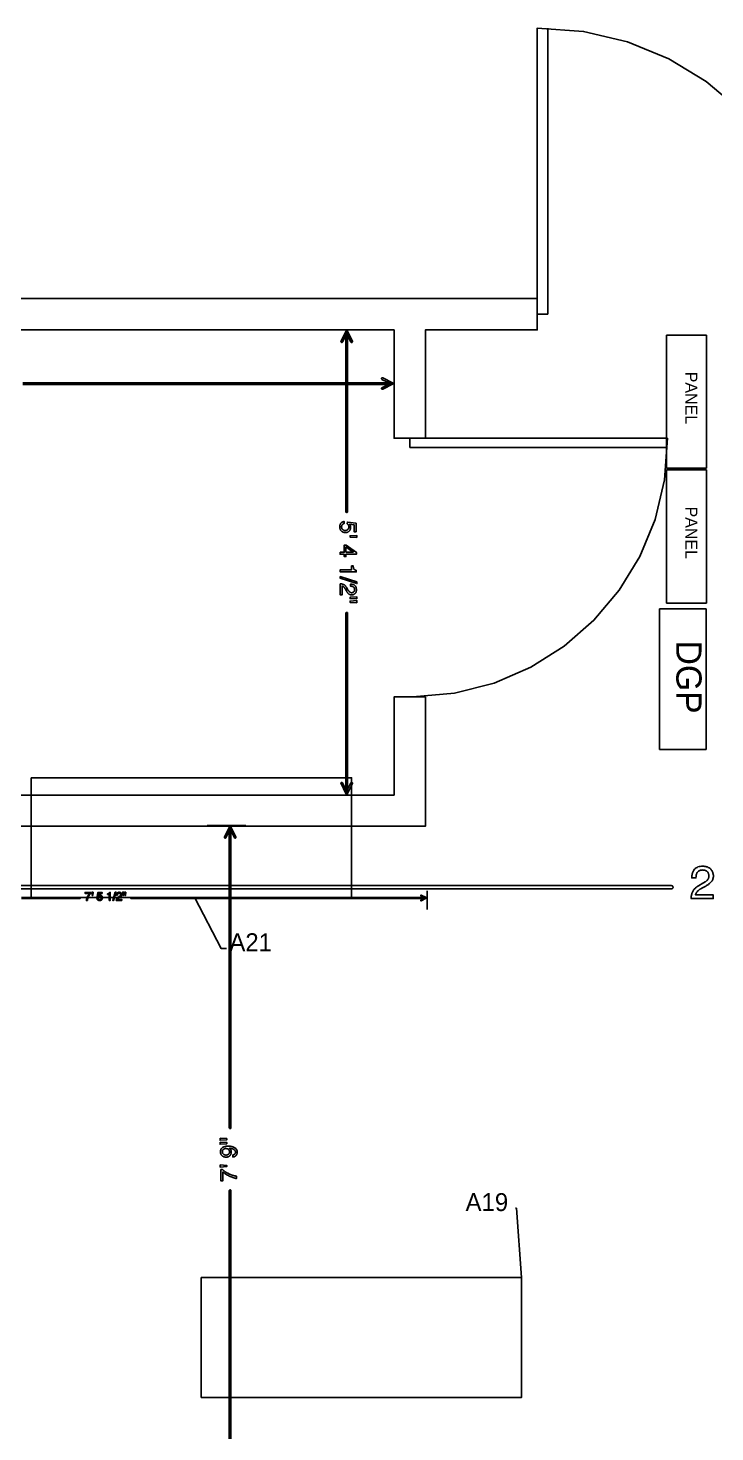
# Model space of a CAD drawing. Header units: inches. Extents: x -1 to 396, y -34 to 687.
# Drawn here: x 143.1 to 238.6, y 491.7 to 687.2 of the extents above; entities that cross this region are included whole.
import ezdxf

# ---------------------------------------------------------------- set-up
doc = ezdxf.new("R2010")
doc.units = ezdxf.units.IN
doc.header["$MEASUREMENT"] = 0
for name, color, linetype in [('AL_ELECTRICAL', 2, 'Continuous'), ('AL_EQUIPMENT', 6, 'Continuous'), ('AL_LABELS', 1, 'Continuous'), ('AL_LINEWORK', 30, 'Continuous'), ('DIMENSIONS', 9, 'Continuous'), ('DOORS', 3, 'Continuous'), ('WALLS', 7, 'Continuous'), ('WINDOWS', 5, 'Continuous')]:
    doc.layers.add(name, color=color, linetype=linetype)

# ---------------------------------------------------------------- blocks, each defined once
blk = doc.blocks.new('AL_metro_rack', base_point=(1615.86, -825.47))
for p, q in [((1607.46, -789.47), (1607.46, -861.47)), ((1607.46, -789.47), (1624.25, -789.47)), ((1624.25, -789.47), (1624.25, -861.47)), ((1607.46, -861.47), (1624.25, -861.47))]:
    blk.add_line(p, q)
blk.add_lwpolyline([(1607.46, -861.47), (1624.25, -861.47), (1624.25, -789.47), (1607.46, -789.47)], close=True)
blk = doc.blocks.new('AL_Data_Gathering_Panel', base_point=(-244.06, -391.33))
for p, q in [((-232.7, -387.52), (-255.41, -387.52)), ((-255.41, -387.52), (-255.41, -395.09)), ((-232.7, -395.09), (-232.7, -387.52)), ((-255.41, -395.09), (-232.7, -395.09))]:
    blk.add_line(p, q)
at = {"insert": (-250.27, -388.28), "char_height": 4.072, "attachment_point": 1}
blk.add_mtext('DGP', dxfattribs=at)
blk = doc.blocks.new('AL_Electrical_Panel', base_point=(361.21, -248.29))
for p, q in [((351.21, -245.29), (351.21, -251.29)), ((371.21, -245.29), (351.21, -245.29)), ((371.21, -251.29), (371.21, -245.29)), ((351.21, -251.29), (371.21, -251.29))]:
    blk.add_line(p, q)
at = {"insert": (356.72, -246.66), "char_height": 1.791, "attachment_point": 1}
blk.add_mtext('PANEL', dxfattribs=at)

msp = doc.modelspace()

# ---------------------------------------------------------------- linework, layer by layer
at = {"layer": 'AL_LINEWORK'}
for points in [[(166.31, 566.14), (169.95, 559.08), (169.95, 559.08), (170.68, 559.08)], [(211.74, 513.24), (211.03, 522.9), (211.03, 522.9), (210.89, 522.9)]]:
    msp.add_lwpolyline(points, dxfattribs=at)
at = {"layer": 'DIMENSIONS'}
for points in [[(184.2, 645.22), (189.43, 645.22)], [(194.02, 634.52), (194.02, 639.75)], [(142.34, 637.63), (144.89, 637.63), (147, 637.63), (148.8, 637.63), (150.41, 637.63), (151.95, 637.63), (153.55, 637.63), (155.33, 637.63), (157.42, 637.63), (159.93, 637.63), (163, 637.63), (163.05, 637.63), (163.09, 637.63), (163.12, 637.63), (163.15, 637.63), (163.17, 637.63), (163.2, 637.63), (163.23, 637.63), (163.26, 637.63), (163.3, 637.63), (163.35, 637.63), (166.32, 637.63), (168.75, 637.63), (170.77, 637.63), (172.5, 637.63), (174.06, 637.63), (175.57, 637.63), (177.14, 637.63), (178.91, 637.63), (181, 637.63), (183.51, 637.63), (184.6, 637.63), (185.49, 637.63), (186.22, 637.63), (186.83, 637.63), (187.38, 637.63), (187.89, 637.63), (188.41, 637.63), (188.99, 637.63), (189.66, 637.63), (190.46, 637.63), (190.8, 637.63), (191.07, 637.63), (191.3, 637.63), (191.49, 637.63), (191.66, 637.63), (191.82, 637.63), (191.98, 637.63), (192.15, 637.63), (192.36, 637.63), (192.6, 637.63), (192.8, 637.63), (192.95, 637.63), (193.08, 637.63), (193.18, 637.63), (193.27, 637.63), (193.34, 637.63), (193.41, 637.63), (193.48, 637.63), (193.56, 637.63), (193.65, 637.63), (193.66, 637.63), (193.68, 637.63), (193.7, 637.64), (193.71, 637.65), (193.73, 637.66), (193.74, 637.67), (193.75, 637.69), (193.75, 637.7), (193.76, 637.72), (193.76, 637.74), (193.76, 637.76), (193.75, 637.78), (193.75, 637.79), (193.74, 637.81), (193.73, 637.82), (193.71, 637.83), (193.7, 637.84), (193.68, 637.85), (193.66, 637.85), (193.65, 637.86), (193.65, 637.86), (193.56, 637.86), (193.48, 637.86), (193.41, 637.86), (193.34, 637.86), (193.27, 637.86), (193.18, 637.86), (193.08, 637.86), (192.95, 637.86), (192.8, 637.86), (192.6, 637.86), (192.36, 637.86), (192.15, 637.86), (191.98, 637.86), (191.82, 637.86), (191.66, 637.86), (191.49, 637.86), (191.3, 637.86), (191.07, 637.86), (190.8, 637.86), (190.46, 637.86), (189.66, 637.86), (188.99, 637.86), (188.41, 637.86), (187.89, 637.86), (187.38, 637.86), (186.83, 637.86), (186.22, 637.86), (185.49, 637.86), (184.6, 637.86), (183.51, 637.86), (181, 637.86), (178.91, 637.86), (177.14, 637.86), (175.57, 637.86), (174.06, 637.86), (172.5, 637.86), (170.77, 637.86), (168.75, 637.86), (166.32, 637.86), (163.35, 637.86), (163.3, 637.86), (163.26, 637.86), (163.23, 637.86), (163.2, 637.86), (163.17, 637.86), (163.15, 637.86), (163.12, 637.86), (163.09, 637.86), (163.05, 637.86), (163, 637.86), (159.93, 637.86), (157.42, 637.86), (155.33, 637.86), (153.55, 637.86), (151.95, 637.86), (150.41, 637.86), (148.8, 637.86), (147, 637.86), (144.89, 637.86), (142.34, 637.86)], [(184.21, 580.44), (189.43, 580.44)], [(167.99, 576.19), (173.4, 576.19)], [(138.9, 567.36), (148.08, 567.36), (158.81, 567.36), (171.2, 567.36), (171.58, 567.36), (171.9, 567.36), (172.16, 567.36), (172.39, 567.36), (172.6, 567.36), (172.82, 567.36), (173.05, 567.36), (173.31, 567.36), (173.63, 567.36), (174.01, 567.36), (180.04, 567.36), (184.98, 567.36), (189.08, 567.36), (192.57, 567.36), (195.71, 567.36), (198.72, 567.36), (201.86, 567.36), (205.37, 567.36), (209.48, 567.36), (214.45, 567.36), (216.55, 567.36), (218.27, 567.36), (219.68, 567.36), (220.86, 567.36), (221.89, 567.36), (222.86, 567.36), (223.84, 567.36), (224.9, 567.36), (226.14, 567.36), (227.62, 567.36), (228.72, 567.36), (229.61, 567.36), (230.32, 567.36), (230.87, 567.36), (231.29, 567.36), (231.62, 567.36), (231.89, 567.36), (232.12, 567.36), (232.34, 567.36), (232.59, 567.36), (232.63, 567.37), (232.66, 567.37), (232.7, 567.39), (232.73, 567.41), (232.75, 567.43), (232.78, 567.46), (232.79, 567.49), (232.81, 567.52), (232.82, 567.56), (232.82, 567.59), (232.82, 567.63), (232.81, 567.67), (232.79, 567.7), (232.78, 567.73), (232.75, 567.76), (232.73, 567.78), (232.7, 567.8), (232.66, 567.81), (232.63, 567.82), (232.59, 567.82), (232.34, 567.82), (232.12, 567.82), (231.89, 567.82), (231.62, 567.82), (231.29, 567.82), (230.87, 567.82), (230.32, 567.82), (229.61, 567.82), (228.72, 567.82), (227.62, 567.82), (226.14, 567.82), (224.9, 567.82), (223.84, 567.82), (222.86, 567.82), (221.89, 567.82), (220.86, 567.82), (219.68, 567.82), (218.27, 567.82), (216.55, 567.82), (214.45, 567.82), (209.48, 567.82), (205.37, 567.82), (201.86, 567.82), (198.72, 567.82), (195.71, 567.82), (192.57, 567.82), (189.08, 567.82), (184.98, 567.82), (180.04, 567.82), (174.01, 567.82), (173.63, 567.82), (173.31, 567.82), (173.05, 567.82), (172.82, 567.82), (172.6, 567.82), (172.39, 567.82), (172.16, 567.82), (171.9, 567.82), (171.58, 567.82), (171.2, 567.82), (158.81, 567.82), (148.08, 567.82), (138.9, 567.82)], [(198.6, 564.5), (198.6, 567.09)], [(142.18, 566.05), (143.92, 566.05), (145.31, 566.05), (146.44, 566.05), (147.33, 566.05), (148.03, 566.05), (148.57, 566.05), (149, 566.05), (149.35, 566.05), (149.67, 566.05), (149.98, 566.05), (150.34, 566.05), (150.35, 566.05), (150.35, 566.06), (150.36, 566.06), (150.37, 566.07), (150.38, 566.07), (150.38, 566.08), (150.39, 566.09), (150.39, 566.09), (150.39, 566.1), (150.39, 566.11), (150.39, 566.12), (150.39, 566.13), (150.39, 566.14), (150.38, 566.15), (150.38, 566.15), (150.37, 566.16), (150.36, 566.16), (150.35, 566.17), (150.35, 566.17), (150.34, 566.17), (149.98, 566.17), (149.67, 566.17), (149.35, 566.17), (149, 566.17), (148.57, 566.17), (148.03, 566.17), (147.33, 566.17), (146.44, 566.17), (145.31, 566.17), (143.92, 566.17), (142.18, 566.17)], [(171.32, 490.66), (171.32, 492.38), (171.32, 493.81), (171.32, 495.02), (171.32, 496.1), (171.32, 497.13), (171.32, 498.19), (171.32, 499.37), (171.32, 500.75), (171.32, 502.41), (171.32, 504.44), (171.32, 506.57), (171.32, 508.32), (171.32, 509.76), (171.32, 511), (171.32, 512.11), (171.32, 513.18), (171.32, 514.3), (171.32, 515.56), (171.32, 517.03), (171.32, 518.8), (171.32, 520.22), (171.32, 521.36), (171.32, 522.27), (171.32, 522.98), (171.32, 523.54), (171.32, 523.98), (171.32, 524.34), (171.32, 524.66), (171.32, 524.98), (171.32, 525.33), (171.32, 525.35), (171.31, 525.37), (171.31, 525.39), (171.3, 525.4), (171.29, 525.42), (171.27, 525.43), (171.26, 525.44), (171.24, 525.44), (171.22, 525.45), (171.21, 525.45), (171.19, 525.45), (171.17, 525.44), (171.15, 525.44), (171.14, 525.43), (171.12, 525.42), (171.11, 525.4), (171.1, 525.39), (171.1, 525.37), (171.09, 525.35), (171.09, 525.33), (171.09, 524.98), (171.09, 524.66), (171.09, 524.34), (171.09, 523.98), (171.09, 523.54), (171.09, 522.98), (171.09, 522.27), (171.09, 521.36), (171.09, 520.22), (171.09, 518.8), (171.09, 517.03), (171.09, 515.56), (171.09, 514.3), (171.09, 513.18), (171.09, 512.11), (171.09, 511), (171.09, 509.76), (171.09, 508.32), (171.09, 506.57), (171.09, 504.44), (171.09, 502.41), (171.09, 500.75), (171.09, 499.37), (171.09, 498.19), (171.09, 497.13), (171.09, 496.1), (171.09, 495.02), (171.09, 493.81), (171.09, 492.38), (171.09, 490.66)]]:
    msp.add_lwpolyline(points, dxfattribs=at)
for points in [[(188.21, 643.63), (187.52, 645.01), (187.42, 645.22), (187.32, 645.01), (186.63, 643.63), (186.62, 643.62), (186.62, 643.6), (186.62, 643.58), (186.62, 643.56), (186.62, 643.55), (186.63, 643.53), (186.64, 643.51), (186.65, 643.5), (186.66, 643.49), (186.68, 643.48), (186.7, 643.47), (186.71, 643.47), (186.73, 643.47), (186.75, 643.47), (186.77, 643.47), (186.78, 643.48), (186.8, 643.49), (186.81, 643.5), (186.82, 643.52), (186.83, 643.53), (187.52, 644.91), (187.32, 644.91), (188.01, 643.53), (188.02, 643.52), (188.03, 643.5), (188.04, 643.49), (188.06, 643.48), (188.07, 643.47), (188.09, 643.47), (188.11, 643.47), (188.13, 643.47), (188.14, 643.47), (188.16, 643.48), (188.18, 643.49), (188.19, 643.5), (188.2, 643.51), (188.21, 643.53), (188.22, 643.55), (188.22, 643.56), (188.23, 643.58), (188.22, 643.6), (188.22, 643.62), (188.21, 643.63)], [(187.31, 644.85), (187.31, 644.73), (187.31, 644.63), (187.31, 644.54), (187.31, 644.45), (187.31, 644.36), (187.31, 644.24), (187.31, 644.1), (187.31, 643.92), (187.31, 643.71), (187.31, 643.44), (187.31, 643.11), (187.31, 642.83), (187.31, 642.59), (187.31, 642.37), (187.31, 642.16), (187.31, 641.94), (187.31, 641.69), (187.31, 641.39), (187.31, 641.03), (187.31, 640.59), (187.31, 639.57), (187.31, 638.72), (187.31, 638.01), (187.31, 637.37), (187.31, 636.76), (187.31, 636.14), (187.31, 635.44), (187.31, 634.63), (187.31, 633.65), (187.31, 632.46), (187.31, 632.45), (187.31, 632.44), (187.31, 632.44), (187.31, 632.44), (187.31, 632.43), (187.31, 632.43), (187.31, 632.42), (187.31, 632.42), (187.31, 632.41), (187.31, 632.41), (187.31, 631.13), (187.31, 630.09), (187.31, 629.22), (187.31, 628.48), (187.31, 627.82), (187.31, 627.17), (187.31, 626.5), (187.31, 625.75), (187.31, 624.87), (187.31, 623.81), (187.31, 622.96), (187.31, 622.28), (187.31, 621.73), (187.31, 621.31), (187.31, 620.97), (187.31, 620.71), (187.31, 620.5), (187.31, 620.31), (187.31, 620.11), (187.31, 619.9), (187.31, 619.88), (187.31, 619.86), (187.32, 619.85), (187.33, 619.83), (187.34, 619.82), (187.36, 619.81), (187.37, 619.8), (187.39, 619.79), (187.4, 619.79), (187.42, 619.78), (187.44, 619.79), (187.46, 619.79), (187.48, 619.8), (187.49, 619.81), (187.5, 619.82), (187.52, 619.83), (187.53, 619.85), (187.53, 619.86), (187.54, 619.88), (187.54, 619.9), (187.54, 620.11), (187.54, 620.31), (187.54, 620.5), (187.54, 620.71), (187.54, 620.97), (187.54, 621.31), (187.54, 621.73), (187.54, 622.28), (187.54, 622.96), (187.54, 623.81), (187.54, 624.87), (187.54, 625.75), (187.54, 626.5), (187.54, 627.17), (187.54, 627.82), (187.54, 628.48), (187.54, 629.22), (187.54, 630.09), (187.54, 631.13), (187.54, 632.41), (187.54, 632.41), (187.54, 632.42), (187.54, 632.42), (187.54, 632.43), (187.54, 632.43), (187.54, 632.44), (187.54, 632.44), (187.54, 632.44), (187.54, 632.45), (187.54, 632.46), (187.54, 633.65), (187.54, 634.63), (187.54, 635.44), (187.54, 636.14), (187.54, 636.76), (187.54, 637.37), (187.54, 638.01), (187.54, 638.72), (187.54, 639.57), (187.54, 640.59), (187.54, 641.03), (187.54, 641.39), (187.54, 641.69), (187.54, 641.94), (187.54, 642.16), (187.54, 642.37), (187.54, 642.59), (187.54, 642.83), (187.54, 643.11), (187.54, 643.44), (187.54, 643.71), (187.54, 643.92), (187.54, 644.1), (187.54, 644.24), (187.54, 644.36), (187.54, 644.45), (187.54, 644.54), (187.54, 644.63), (187.54, 644.73), (187.54, 644.85), (187.53, 644.87), (187.53, 644.88), (187.52, 644.9), (187.51, 644.92), (187.5, 644.93), (187.49, 644.94), (187.47, 644.95), (187.46, 644.96), (187.44, 644.96), (187.42, 644.96), (187.4, 644.96), (187.38, 644.96), (187.37, 644.95), (187.35, 644.94), (187.34, 644.93), (187.33, 644.92), (187.32, 644.9), (187.31, 644.88), (187.31, 644.87), (187.31, 644.85)], [(192.43, 636.95), (193.81, 637.64), (194.02, 637.74), (193.81, 637.84), (192.43, 638.53), (192.41, 638.54), (192.4, 638.54), (192.38, 638.55), (192.36, 638.54), (192.34, 638.54), (192.33, 638.53), (192.31, 638.52), (192.3, 638.51), (192.29, 638.5), (192.28, 638.48), (192.27, 638.46), (192.27, 638.45), (192.27, 638.43), (192.27, 638.41), (192.27, 638.39), (192.28, 638.38), (192.29, 638.36), (192.3, 638.35), (192.31, 638.34), (192.33, 638.33), (193.71, 637.64), (193.71, 637.84), (192.33, 637.15), (192.31, 637.14), (192.3, 637.13), (192.29, 637.12), (192.28, 637.1), (192.27, 637.09), (192.27, 637.07), (192.27, 637.05), (192.27, 637.03), (192.27, 637.02), (192.28, 637), (192.29, 636.98), (192.3, 636.97), (192.31, 636.96), (192.33, 636.95), (192.34, 636.94), (192.36, 636.94), (192.38, 636.94), (192.4, 636.94), (192.41, 636.94), (192.43, 636.95)], [(187.09, 618.24), (187.04, 618.23), (187, 618.22), (186.96, 618.2), (186.92, 618.19), (186.88, 618.17), (186.85, 618.14), (186.82, 618.11), (186.8, 618.08), (186.77, 618.05), (186.75, 618.01), (186.74, 617.99), (186.74, 617.97), (186.73, 617.95), (186.72, 617.93), (186.72, 617.9), (186.71, 617.88), (186.71, 617.86), (186.71, 617.83), (186.71, 617.81), (186.71, 617.78), (186.71, 617.73), (186.71, 617.68), (186.72, 617.64), (186.73, 617.6), (186.75, 617.56), (186.76, 617.52), (186.79, 617.49), (186.81, 617.46), (186.84, 617.43), (186.87, 617.41), (186.9, 617.38), (186.93, 617.36), (186.97, 617.34), (187, 617.33), (187.04, 617.32), (187.07, 617.3), (187.11, 617.3), (187.15, 617.29), (187.18, 617.29), (187.22, 617.29), (187.27, 617.29), (187.31, 617.29), (187.35, 617.3), (187.39, 617.31), (187.43, 617.32), (187.47, 617.34), (187.5, 617.36), (187.53, 617.38), (187.56, 617.4), (187.59, 617.43), (187.61, 617.46), (187.63, 617.49), (187.65, 617.52), (187.67, 617.55), (187.68, 617.59), (187.7, 617.62), (187.7, 617.66), (187.71, 617.7), (187.71, 617.73), (187.72, 617.77), (187.72, 617.8), (187.71, 617.83), (187.71, 617.86), (187.71, 617.88), (187.7, 617.91), (187.7, 617.93), (187.69, 617.96), (187.68, 617.98), (187.67, 618), (187.66, 618.03), (187.65, 618.05), (187.63, 618.07), (187.62, 618.09), (187.61, 618.1), (187.59, 618.12), (187.58, 618.14), (187.56, 618.16), (187.54, 618.17), (187.52, 618.19), (187.5, 618.2), (187.52, 618.45), (188.73, 618.28), (188.73, 617.11), (188.45, 617.11), (188.45, 618.07), (187.83, 618.16), (187.84, 618.15), (187.85, 618.13), (187.86, 618.11), (187.87, 618.1), (187.88, 618.08), (187.89, 618.07), (187.9, 618.06), (187.91, 618.04), (187.91, 618.03), (187.92, 618.01), (187.93, 617.99), (187.94, 617.96), (187.95, 617.93), (187.95, 617.9), (187.96, 617.88), (187.96, 617.85), (187.97, 617.82), (187.97, 617.79), (187.97, 617.75), (187.97, 617.72), (187.97, 617.66), (187.96, 617.6), (187.95, 617.54), (187.94, 617.49), (187.92, 617.43), (187.9, 617.38), (187.87, 617.33), (187.84, 617.29), (187.81, 617.24), (187.77, 617.2), (187.73, 617.15), (187.69, 617.12), (187.64, 617.09), (187.59, 617.06), (187.54, 617.03), (187.49, 617.01), (187.44, 617), (187.38, 616.99), (187.32, 616.98), (187.26, 616.98), (187.2, 616.98), (187.14, 616.99), (187.08, 617), (187.02, 617.01), (186.96, 617.03), (186.91, 617.05), (186.85, 617.08), (186.8, 617.11), (186.75, 617.14), (186.7, 617.18), (186.66, 617.22), (186.61, 617.27), (186.58, 617.32), (186.55, 617.37), (186.52, 617.43), (186.5, 617.5), (186.48, 617.57), (186.47, 617.64), (186.46, 617.72), (186.46, 617.81), (186.46, 617.86), (186.46, 617.91), (186.47, 617.97), (186.48, 618.02), (186.5, 618.07), (186.51, 618.11), (186.53, 618.16), (186.56, 618.21), (186.58, 618.25), (186.61, 618.29), (186.65, 618.33), (186.68, 618.37), (186.72, 618.4), (186.76, 618.43), (186.81, 618.46), (186.86, 618.48), (186.91, 618.5), (186.97, 618.51), (187.03, 618.52), (187.09, 618.53), (187.09, 618.24)], [(188.82, 616.31), (187.9, 616.36), (187.9, 616.55), (188.82, 616.6), (188.82, 616.31)], [(186.51, 614.26), (187.07, 614.26), (187.07, 615.25), (187.34, 615.25), (188.77, 614.22), (188.77, 613.98), (187.31, 613.98), (187.31, 613.65), (187.07, 613.65), (187.07, 613.98), (186.51, 613.98), (186.51, 614.26)], [(187.31, 614.27), (188.33, 614.27), (187.31, 614.99), (187.31, 614.27)], [(188.11, 612.34), (188.33, 612.34), (188.33, 612.28), (188.34, 612.23), (188.35, 612.17), (188.36, 612.12), (188.37, 612.08), (188.38, 612.04), (188.39, 612), (188.4, 611.97), (188.41, 611.94), (188.43, 611.91), (188.44, 611.89), (188.46, 611.87), (188.49, 611.85), (188.51, 611.83), (188.54, 611.81), (188.58, 611.79), (188.62, 611.77), (188.66, 611.76), (188.71, 611.74), (188.76, 611.73), (188.76, 611.51), (186.52, 611.51), (186.52, 611.81), (188.11, 611.81), (188.11, 612.34)], [(188.83, 610.13), (188.83, 609.89), (186.52, 610.62), (186.52, 610.86), (188.83, 610.13)], [(186.52, 609.86), (186.57, 609.86), (186.63, 609.85), (186.68, 609.84), (186.74, 609.84), (186.79, 609.82), (186.84, 609.81), (186.89, 609.8), (186.93, 609.78), (186.98, 609.76), (187.02, 609.74), (187.06, 609.72), (187.11, 609.69), (187.15, 609.66), (187.19, 609.63), (187.23, 609.59), (187.27, 609.54), (187.3, 609.5), (187.34, 609.45), (187.38, 609.39), (187.41, 609.33), (187.59, 609.03), (187.61, 608.99), (187.63, 608.96), (187.66, 608.92), (187.68, 608.89), (187.7, 608.86), (187.72, 608.83), (187.74, 608.81), (187.75, 608.79), (187.77, 608.77), (187.79, 608.75), (187.82, 608.72), (187.84, 608.7), (187.87, 608.68), (187.9, 608.67), (187.93, 608.65), (187.96, 608.64), (187.99, 608.63), (188.02, 608.62), (188.05, 608.62), (188.09, 608.62), (188.13, 608.62), (188.16, 608.62), (188.2, 608.63), (188.23, 608.64), (188.26, 608.65), (188.29, 608.66), (188.32, 608.68), (188.35, 608.69), (188.38, 608.71), (188.4, 608.74), (188.42, 608.76), (188.44, 608.79), (188.46, 608.81), (188.47, 608.84), (188.49, 608.87), (188.5, 608.91), (188.5, 608.94), (188.51, 608.98), (188.51, 609.01), (188.52, 609.05), (188.51, 609.11), (188.51, 609.16), (188.5, 609.21), (188.48, 609.26), (188.46, 609.3), (188.44, 609.34), (188.41, 609.37), (188.37, 609.4), (188.34, 609.43), (188.3, 609.45), (188.27, 609.46), (188.24, 609.48), (188.22, 609.48), (188.19, 609.49), (188.15, 609.5), (188.12, 609.51), (188.09, 609.51), (188.05, 609.51), (188.01, 609.52), (187.97, 609.52), (187.97, 609.81), (188.03, 609.81), (188.08, 609.8), (188.13, 609.8), (188.19, 609.79), (188.24, 609.78), (188.28, 609.77), (188.33, 609.75), (188.37, 609.74), (188.41, 609.72), (188.45, 609.7), (188.51, 609.66), (188.57, 609.61), (188.61, 609.56), (188.66, 609.51), (188.69, 609.44), (188.72, 609.38), (188.75, 609.3), (188.76, 609.22), (188.77, 609.14), (188.77, 609.05), (188.77, 608.97), (188.77, 608.9), (188.76, 608.84), (188.74, 608.77), (188.72, 608.71), (188.7, 608.66), (188.67, 608.61), (188.64, 608.56), (188.61, 608.52), (188.57, 608.48), (188.52, 608.45), (188.48, 608.42), (188.44, 608.39), (188.39, 608.37), (188.34, 608.35), (188.3, 608.33), (188.25, 608.32), (188.2, 608.31), (188.15, 608.31), (188.1, 608.31), (188.05, 608.31), (188, 608.31), (187.95, 608.32), (187.9, 608.34), (187.85, 608.35), (187.8, 608.37), (187.76, 608.4), (187.72, 608.43), (187.68, 608.46), (187.64, 608.5), (187.62, 608.52), (187.59, 608.55), (187.57, 608.58), (187.54, 608.61), (187.51, 608.65), (187.49, 608.69), (187.46, 608.74), (187.43, 608.78), (187.4, 608.84), (187.37, 608.89), (187.25, 609.11), (187.23, 609.14), (187.21, 609.16), (187.2, 609.19), (187.18, 609.22), (187.17, 609.24), (187.15, 609.27), (187.13, 609.29), (187.12, 609.31), (187.1, 609.33), (187.09, 609.35), (187.06, 609.38), (187.03, 609.41), (187, 609.43), (186.97, 609.46), (186.94, 609.48), (186.91, 609.49), (186.88, 609.51), (186.85, 609.53), (186.82, 609.54), (186.78, 609.55), (186.78, 608.32), (186.52, 608.32), (186.52, 609.86)], [(188.83, 607.76), (187.9, 607.8), (187.9, 607.99), (188.83, 608.04), (188.83, 607.76)], [(188.83, 607.22), (187.9, 607.27), (187.9, 607.46), (188.83, 607.51), (188.83, 607.22)], [(187.54, 580.82), (187.54, 580.93), (187.54, 581.03), (187.54, 581.12), (187.54, 581.21), (187.54, 581.31), (187.54, 581.43), (187.54, 581.57), (187.54, 581.74), (187.54, 581.96), (187.54, 582.23), (187.54, 582.56), (187.54, 582.84), (187.54, 583.08), (187.54, 583.3), (187.54, 583.51), (187.54, 583.73), (187.54, 583.99), (187.54, 584.29), (187.54, 584.65), (187.54, 585.1), (187.54, 586.12), (187.54, 586.96), (187.54, 587.68), (187.54, 588.32), (187.54, 588.93), (187.54, 589.56), (187.54, 590.26), (187.54, 591.08), (187.54, 592.06), (187.54, 593.26), (187.54, 593.26), (187.54, 593.27), (187.54, 593.27), (187.54, 593.27), (187.54, 593.28), (187.54, 593.28), (187.54, 593.29), (187.54, 593.29), (187.54, 593.3), (187.54, 593.3), (187.54, 594.57), (187.54, 595.62), (187.54, 596.48), (187.54, 597.22), (187.54, 597.88), (187.54, 598.52), (187.54, 599.19), (187.54, 599.93), (187.54, 600.81), (187.54, 601.87), (187.54, 602.72), (187.54, 603.4), (187.54, 603.94), (187.54, 604.36), (187.54, 604.69), (187.54, 604.95), (187.54, 605.17), (187.54, 605.36), (187.54, 605.55), (187.54, 605.76), (187.54, 605.78), (187.53, 605.8), (187.53, 605.82), (187.52, 605.83), (187.51, 605.85), (187.49, 605.86), (187.48, 605.87), (187.46, 605.87), (187.44, 605.88), (187.42, 605.88), (187.41, 605.88), (187.39, 605.87), (187.37, 605.87), (187.36, 605.86), (187.34, 605.85), (187.33, 605.83), (187.32, 605.82), (187.32, 605.8), (187.31, 605.78), (187.31, 605.76), (187.31, 605.55), (187.31, 605.36), (187.31, 605.17), (187.31, 604.95), (187.31, 604.69), (187.31, 604.36), (187.31, 603.94), (187.31, 603.4), (187.31, 602.72), (187.31, 601.87), (187.31, 600.81), (187.31, 599.93), (187.31, 599.19), (187.31, 598.52), (187.31, 597.88), (187.31, 597.22), (187.31, 596.48), (187.31, 595.62), (187.31, 594.57), (187.31, 593.3), (187.31, 593.3), (187.31, 593.29), (187.31, 593.29), (187.31, 593.28), (187.31, 593.28), (187.31, 593.27), (187.31, 593.27), (187.31, 593.27), (187.31, 593.26), (187.31, 593.26), (187.31, 592.06), (187.31, 591.08), (187.31, 590.26), (187.31, 589.56), (187.31, 588.93), (187.31, 588.32), (187.31, 587.68), (187.31, 586.96), (187.31, 586.12), (187.31, 585.1), (187.31, 584.65), (187.31, 584.29), (187.31, 583.99), (187.31, 583.73), (187.31, 583.51), (187.31, 583.3), (187.31, 583.08), (187.31, 582.84), (187.31, 582.56), (187.31, 582.23), (187.31, 581.96), (187.31, 581.74), (187.31, 581.57), (187.31, 581.43), (187.31, 581.31), (187.31, 581.21), (187.31, 581.12), (187.31, 581.03), (187.31, 580.93), (187.31, 580.82), (187.31, 580.8), (187.32, 580.78), (187.32, 580.76), (187.33, 580.75), (187.35, 580.73), (187.36, 580.72), (187.37, 580.71), (187.39, 580.71), (187.41, 580.7), (187.43, 580.7), (187.44, 580.7), (187.46, 580.71), (187.48, 580.71), (187.49, 580.72), (187.51, 580.73), (187.52, 580.75), (187.53, 580.76), (187.54, 580.78), (187.54, 580.8), (187.54, 580.82)], [(186.63, 582.03), (187.32, 580.65), (187.43, 580.44), (187.53, 580.65), (188.22, 582.03), (188.23, 582.05), (188.23, 582.06), (188.23, 582.08), (188.23, 582.1), (188.23, 582.12), (188.22, 582.13), (188.21, 582.15), (188.2, 582.16), (188.18, 582.17), (188.17, 582.18), (188.15, 582.19), (188.13, 582.19), (188.11, 582.2), (188.1, 582.19), (188.08, 582.19), (188.06, 582.18), (188.05, 582.17), (188.03, 582.16), (188.02, 582.15), (188.01, 582.13), (187.32, 580.75), (187.53, 580.75), (186.84, 582.13), (186.83, 582.15), (186.82, 582.16), (186.8, 582.17), (186.79, 582.18), (186.77, 582.19), (186.76, 582.19), (186.74, 582.2), (186.72, 582.19), (186.7, 582.19), (186.68, 582.18), (186.67, 582.17), (186.65, 582.16), (186.64, 582.15), (186.63, 582.13), (186.63, 582.12), (186.62, 582.1), (186.62, 582.08), (186.62, 582.06), (186.63, 582.05), (186.63, 582.03)], [(172, 574.6), (171.31, 575.98), (171.21, 576.19), (171.1, 575.98), (170.41, 574.6), (170.41, 574.58), (170.4, 574.57), (170.4, 574.55), (170.4, 574.53), (170.41, 574.51), (170.41, 574.5), (170.42, 574.48), (170.43, 574.47), (170.45, 574.46), (170.46, 574.45), (170.48, 574.44), (170.5, 574.43), (170.52, 574.43), (170.54, 574.44), (170.55, 574.44), (170.57, 574.45), (170.58, 574.46), (170.6, 574.47), (170.61, 574.48), (170.62, 574.5), (171.31, 575.88), (171.1, 575.88), (171.79, 574.5), (171.8, 574.48), (171.81, 574.47), (171.83, 574.46), (171.84, 574.45), (171.86, 574.44), (171.88, 574.44), (171.89, 574.43), (171.91, 574.43), (171.93, 574.44), (171.95, 574.45), (171.96, 574.46), (171.98, 574.47), (171.99, 574.48), (172, 574.5), (172.01, 574.51), (172.01, 574.53), (172.01, 574.55), (172.01, 574.57), (172.01, 574.58), (172, 574.6)], [(171.09, 575.81), (171.09, 575.64), (171.09, 575.49), (171.09, 575.35), (171.09, 575.21), (171.09, 575.05), (171.09, 574.87), (171.09, 574.64), (171.09, 574.35), (171.09, 574), (171.09, 573.56), (171.09, 573), (171.09, 572.54), (171.09, 572.14), (171.09, 571.78), (171.09, 571.43), (171.09, 571.05), (171.09, 570.63), (171.09, 570.13), (171.09, 569.52), (171.09, 568.77), (171.09, 567.05), (171.09, 565.62), (171.09, 564.41), (171.09, 563.33), (171.09, 562.3), (171.09, 561.24), (171.09, 560.06), (171.09, 558.68), (171.09, 557.02), (171.09, 554.99), (171.09, 552.86), (171.09, 551.12), (171.09, 549.67), (171.09, 548.43), (171.09, 547.32), (171.09, 546.25), (171.09, 545.13), (171.09, 543.88), (171.09, 542.41), (171.09, 540.63), (171.09, 539.21), (171.09, 538.07), (171.09, 537.16), (171.09, 536.45), (171.09, 535.89), (171.09, 535.46), (171.09, 535.1), (171.09, 534.78), (171.09, 534.46), (171.09, 534.1), (171.09, 534.08), (171.1, 534.06), (171.1, 534.05), (171.11, 534.03), (171.12, 534.02), (171.14, 534.01), (171.15, 534), (171.17, 533.99), (171.19, 533.99), (171.21, 533.98), (171.22, 533.99), (171.24, 533.99), (171.26, 534), (171.27, 534.01), (171.29, 534.02), (171.3, 534.03), (171.31, 534.05), (171.31, 534.06), (171.32, 534.08), (171.32, 534.1), (171.32, 534.46), (171.32, 534.78), (171.32, 535.1), (171.32, 535.46), (171.32, 535.89), (171.32, 536.45), (171.32, 537.16), (171.32, 538.07), (171.32, 539.21), (171.32, 540.63), (171.32, 542.41), (171.32, 543.88), (171.32, 545.13), (171.32, 546.25), (171.32, 547.32), (171.32, 548.43), (171.32, 549.67), (171.32, 551.12), (171.32, 552.86), (171.32, 554.99), (171.32, 557.02), (171.32, 558.68), (171.32, 560.06), (171.32, 561.24), (171.32, 562.3), (171.32, 563.33), (171.32, 564.41), (171.32, 565.62), (171.32, 567.05), (171.32, 568.77), (171.32, 569.52), (171.32, 570.13), (171.32, 570.63), (171.32, 571.05), (171.32, 571.43), (171.32, 571.78), (171.32, 572.14), (171.32, 572.54), (171.32, 573), (171.32, 573.56), (171.32, 574), (171.32, 574.35), (171.32, 574.64), (171.32, 574.87), (171.32, 575.05), (171.32, 575.21), (171.32, 575.35), (171.32, 575.49), (171.32, 575.64), (171.32, 575.81), (171.32, 575.83), (171.31, 575.85), (171.31, 575.87), (171.3, 575.88), (171.29, 575.9), (171.27, 575.91), (171.26, 575.92), (171.24, 575.92), (171.22, 575.93), (171.21, 575.93), (171.19, 575.93), (171.17, 575.92), (171.15, 575.92), (171.14, 575.91), (171.12, 575.9), (171.11, 575.88), (171.1, 575.87), (171.1, 575.85), (171.09, 575.83), (171.09, 575.81)], [(235.32, 566.01), (235.33, 566.12), (235.34, 566.23), (235.36, 566.34), (235.38, 566.45), (235.4, 566.55), (235.42, 566.65), (235.45, 566.75), (235.49, 566.84), (235.52, 566.93), (235.56, 567.02), (235.61, 567.1), (235.66, 567.19), (235.72, 567.27), (235.79, 567.35), (235.87, 567.43), (235.96, 567.51), (236.05, 567.58), (236.15, 567.66), (236.26, 567.73), (236.38, 567.8), (236.98, 568.15), (237.06, 568.2), (237.13, 568.24), (237.2, 568.29), (237.27, 568.33), (237.33, 568.37), (237.38, 568.41), (237.43, 568.45), (237.48, 568.48), (237.52, 568.52), (237.55, 568.55), (237.6, 568.61), (237.64, 568.66), (237.68, 568.72), (237.72, 568.77), (237.74, 568.83), (237.77, 568.89), (237.79, 568.96), (237.8, 569.02), (237.81, 569.08), (237.81, 569.15), (237.81, 569.23), (237.8, 569.3), (237.79, 569.37), (237.77, 569.44), (237.75, 569.5), (237.72, 569.56), (237.69, 569.62), (237.66, 569.68), (237.62, 569.73), (237.57, 569.78), (237.52, 569.82), (237.47, 569.86), (237.42, 569.89), (237.36, 569.92), (237.3, 569.95), (237.23, 569.97), (237.17, 569.99), (237.1, 570), (237.02, 570), (236.94, 570.01), (236.83, 570), (236.73, 569.99), (236.63, 569.97), (236.54, 569.94), (236.45, 569.9), (236.38, 569.85), (236.31, 569.79), (236.24, 569.72), (236.19, 569.65), (236.14, 569.57), (236.12, 569.52), (236.1, 569.46), (236.08, 569.41), (236.06, 569.35), (236.05, 569.28), (236.03, 569.22), (236.02, 569.15), (236.02, 569.07), (236.01, 568.99), (236.01, 568.91), (235.43, 568.91), (235.44, 569.03), (235.44, 569.14), (235.46, 569.25), (235.47, 569.35), (235.49, 569.45), (235.51, 569.54), (235.54, 569.63), (235.57, 569.71), (235.61, 569.79), (235.65, 569.87), (235.73, 570), (235.82, 570.11), (235.92, 570.2), (236.03, 570.29), (236.16, 570.36), (236.29, 570.42), (236.44, 570.47), (236.6, 570.5), (236.77, 570.52), (236.95, 570.53), (237.1, 570.52), (237.24, 570.51), (237.37, 570.49), (237.5, 570.46), (237.62, 570.42), (237.73, 570.37), (237.83, 570.32), (237.92, 570.26), (238, 570.19), (238.08, 570.11), (238.15, 570.02), (238.21, 569.94), (238.26, 569.85), (238.31, 569.76), (238.35, 569.66), (238.38, 569.57), (238.4, 569.48), (238.42, 569.38), (238.43, 569.28), (238.44, 569.18), (238.43, 569.07), (238.42, 568.97), (238.4, 568.87), (238.37, 568.77), (238.34, 568.67), (238.3, 568.58), (238.25, 568.5), (238.19, 568.41), (238.13, 568.33), (238.05, 568.25), (238.01, 568.21), (237.95, 568.16), (237.89, 568.11), (237.82, 568.06), (237.75, 568), (237.66, 567.95), (237.58, 567.89), (237.48, 567.83), (237.38, 567.77), (237.27, 567.71), (236.83, 567.47), (236.77, 567.44), (236.72, 567.4), (236.66, 567.37), (236.61, 567.34), (236.56, 567.31), (236.51, 567.27), (236.47, 567.24), (236.43, 567.21), (236.39, 567.18), (236.35, 567.15), (236.29, 567.09), (236.23, 567.04), (236.18, 566.98), (236.14, 566.92), (236.09, 566.86), (236.06, 566.8), (236.02, 566.74), (236, 566.67), (235.97, 566.61), (235.95, 566.54), (238.41, 566.54), (238.41, 566.01), (235.32, 566.01)], [(151.81, 566.88), (151.81, 566.76), (151.8, 566.74), (151.79, 566.73), (151.77, 566.72), (151.76, 566.7), (151.75, 566.68), (151.73, 566.66), (151.72, 566.64), (151.7, 566.62), (151.68, 566.6), (151.67, 566.57), (151.65, 566.55), (151.63, 566.52), (151.61, 566.49), (151.6, 566.46), (151.58, 566.44), (151.57, 566.41), (151.55, 566.38), (151.54, 566.35), (151.52, 566.32), (151.51, 566.29), (151.49, 566.26), (151.48, 566.23), (151.47, 566.21), (151.46, 566.18), (151.45, 566.15), (151.44, 566.12), (151.43, 566.1), (151.42, 566.07), (151.41, 566.05), (151.4, 566.02), (151.4, 566.01), (151.39, 565.99), (151.39, 565.97), (151.38, 565.95), (151.38, 565.92), (151.37, 565.9), (151.36, 565.87), (151.36, 565.84), (151.35, 565.81), (151.34, 565.77), (151.19, 565.77), (151.2, 565.84), (151.21, 565.9), (151.23, 565.97), (151.25, 566.03), (151.27, 566.09), (151.3, 566.16), (151.33, 566.22), (151.36, 566.29), (151.39, 566.35), (151.42, 566.41), (151.45, 566.45), (151.47, 566.49), (151.49, 566.52), (151.51, 566.56), (151.53, 566.59), (151.56, 566.62), (151.58, 566.65), (151.6, 566.68), (151.63, 566.71), (151.65, 566.74), (151.03, 566.74), (151.03, 566.88), (151.81, 566.88)], [(152.13, 566.93), (152.1, 566.46), (152.01, 566.46), (151.99, 566.93), (152.13, 566.93)], [(152.82, 566.06), (152.82, 566.04), (152.83, 566.01), (152.83, 565.99), (152.84, 565.97), (152.85, 565.96), (152.86, 565.94), (152.88, 565.93), (152.89, 565.91), (152.91, 565.9), (152.93, 565.89), (152.94, 565.89), (152.95, 565.88), (152.96, 565.88), (152.97, 565.88), (152.98, 565.87), (153, 565.87), (153.01, 565.87), (153.02, 565.87), (153.03, 565.87), (153.05, 565.87), (153.07, 565.87), (153.09, 565.87), (153.12, 565.88), (153.14, 565.88), (153.16, 565.89), (153.17, 565.9), (153.19, 565.91), (153.21, 565.92), (153.22, 565.93), (153.23, 565.95), (153.24, 565.96), (153.25, 565.98), (153.26, 566), (153.27, 566.02), (153.28, 566.03), (153.28, 566.05), (153.29, 566.07), (153.29, 566.09), (153.29, 566.11), (153.29, 566.13), (153.29, 566.15), (153.29, 566.17), (153.29, 566.19), (153.28, 566.21), (153.27, 566.23), (153.27, 566.25), (153.26, 566.26), (153.25, 566.28), (153.23, 566.3), (153.22, 566.31), (153.21, 566.32), (153.19, 566.33), (153.18, 566.34), (153.16, 566.35), (153.14, 566.36), (153.12, 566.36), (153.11, 566.37), (153.09, 566.37), (153.07, 566.37), (153.05, 566.37), (153.03, 566.37), (153.02, 566.37), (153.01, 566.37), (152.99, 566.37), (152.98, 566.37), (152.97, 566.36), (152.96, 566.36), (152.94, 566.35), (152.93, 566.35), (152.92, 566.34), (152.91, 566.34), (152.9, 566.33), (152.89, 566.33), (152.88, 566.32), (152.87, 566.31), (152.87, 566.3), (152.86, 566.29), (152.85, 566.29), (152.84, 566.28), (152.83, 566.27), (152.71, 566.27), (152.8, 566.88), (153.38, 566.88), (153.38, 566.74), (152.9, 566.74), (152.86, 566.43), (152.86, 566.44), (152.87, 566.44), (152.88, 566.45), (152.89, 566.45), (152.89, 566.46), (152.9, 566.46), (152.91, 566.46), (152.92, 566.47), (152.92, 566.47), (152.93, 566.47), (152.94, 566.48), (152.96, 566.48), (152.97, 566.49), (152.98, 566.49), (153, 566.49), (153.01, 566.5), (153.03, 566.5), (153.04, 566.5), (153.06, 566.5), (153.08, 566.5), (153.11, 566.5), (153.14, 566.5), (153.16, 566.49), (153.19, 566.48), (153.22, 566.48), (153.24, 566.46), (153.27, 566.45), (153.29, 566.44), (153.32, 566.42), (153.34, 566.4), (153.36, 566.38), (153.38, 566.36), (153.39, 566.34), (153.41, 566.31), (153.42, 566.29), (153.43, 566.26), (153.44, 566.23), (153.44, 566.21), (153.44, 566.18), (153.45, 566.15), (153.44, 566.12), (153.44, 566.08), (153.44, 566.05), (153.43, 566.03), (153.42, 566), (153.41, 565.97), (153.4, 565.94), (153.38, 565.92), (153.37, 565.89), (153.35, 565.87), (153.33, 565.84), (153.3, 565.82), (153.28, 565.8), (153.25, 565.79), (153.22, 565.77), (153.19, 565.76), (153.15, 565.75), (153.11, 565.75), (153.07, 565.75), (153.03, 565.74), (153, 565.74), (152.98, 565.75), (152.95, 565.75), (152.93, 565.76), (152.9, 565.76), (152.88, 565.77), (152.86, 565.78), (152.83, 565.79), (152.81, 565.81), (152.79, 565.82), (152.77, 565.84), (152.75, 565.86), (152.73, 565.88), (152.72, 565.9), (152.71, 565.92), (152.7, 565.94), (152.69, 565.97), (152.68, 566), (152.67, 566.03), (152.67, 566.06), (152.82, 566.06)], [(154.12, 566.57), (154.12, 566.68), (154.15, 566.68), (154.17, 566.68), (154.2, 566.69), (154.22, 566.69), (154.25, 566.7), (154.27, 566.7), (154.28, 566.71), (154.3, 566.71), (154.32, 566.72), (154.33, 566.73), (154.34, 566.74), (154.35, 566.75), (154.36, 566.76), (154.37, 566.77), (154.38, 566.79), (154.39, 566.8), (154.4, 566.82), (154.41, 566.84), (154.41, 566.87), (154.42, 566.89), (154.53, 566.89), (154.53, 565.77), (154.38, 565.77), (154.38, 566.57), (154.12, 566.57)], [(155.22, 566.93), (155.34, 566.93), (154.98, 565.77), (154.86, 565.77), (155.22, 566.93)], [(155.35, 565.77), (155.36, 565.8), (155.36, 565.83), (155.36, 565.86), (155.37, 565.88), (155.37, 565.91), (155.38, 565.93), (155.39, 565.96), (155.4, 565.98), (155.4, 566), (155.41, 566.03), (155.43, 566.05), (155.44, 566.07), (155.45, 566.09), (155.47, 566.11), (155.49, 566.13), (155.51, 566.15), (155.54, 566.17), (155.56, 566.19), (155.59, 566.2), (155.62, 566.22), (155.77, 566.31), (155.79, 566.32), (155.81, 566.33), (155.82, 566.34), (155.84, 566.35), (155.86, 566.36), (155.87, 566.37), (155.88, 566.38), (155.89, 566.39), (155.9, 566.4), (155.91, 566.41), (155.92, 566.42), (155.93, 566.44), (155.94, 566.45), (155.95, 566.46), (155.96, 566.48), (155.97, 566.49), (155.97, 566.51), (155.97, 566.53), (155.98, 566.54), (155.98, 566.56), (155.98, 566.58), (155.97, 566.6), (155.97, 566.61), (155.97, 566.63), (155.96, 566.65), (155.96, 566.66), (155.95, 566.68), (155.94, 566.69), (155.93, 566.7), (155.92, 566.71), (155.91, 566.73), (155.89, 566.74), (155.88, 566.74), (155.86, 566.75), (155.85, 566.76), (155.83, 566.76), (155.82, 566.77), (155.8, 566.77), (155.78, 566.77), (155.76, 566.77), (155.73, 566.77), (155.71, 566.77), (155.68, 566.76), (155.66, 566.75), (155.64, 566.74), (155.62, 566.73), (155.6, 566.72), (155.58, 566.7), (155.57, 566.68), (155.56, 566.66), (155.55, 566.65), (155.55, 566.64), (155.54, 566.62), (155.54, 566.61), (155.54, 566.59), (155.53, 566.58), (155.53, 566.56), (155.53, 566.54), (155.53, 566.52), (155.53, 566.5), (155.38, 566.5), (155.38, 566.53), (155.38, 566.56), (155.39, 566.58), (155.39, 566.61), (155.4, 566.63), (155.4, 566.66), (155.41, 566.68), (155.42, 566.7), (155.43, 566.72), (155.44, 566.74), (155.46, 566.77), (155.48, 566.8), (155.5, 566.82), (155.53, 566.84), (155.56, 566.86), (155.6, 566.88), (155.63, 566.89), (155.67, 566.9), (155.72, 566.9), (155.76, 566.9), (155.8, 566.9), (155.83, 566.9), (155.87, 566.89), (155.9, 566.89), (155.93, 566.88), (155.96, 566.86), (155.98, 566.85), (156, 566.84), (156.02, 566.82), (156.04, 566.8), (156.06, 566.78), (156.08, 566.75), (156.09, 566.73), (156.1, 566.71), (156.11, 566.69), (156.12, 566.66), (156.12, 566.64), (156.13, 566.62), (156.13, 566.59), (156.13, 566.56), (156.13, 566.54), (156.13, 566.51), (156.12, 566.49), (156.12, 566.46), (156.11, 566.44), (156.1, 566.42), (156.09, 566.39), (156.07, 566.37), (156.06, 566.35), (156.04, 566.33), (156.03, 566.32), (156.01, 566.31), (156, 566.3), (155.98, 566.29), (155.96, 566.27), (155.94, 566.26), (155.92, 566.24), (155.89, 566.23), (155.87, 566.21), (155.84, 566.2), (155.73, 566.14), (155.72, 566.13), (155.7, 566.12), (155.69, 566.11), (155.68, 566.11), (155.66, 566.1), (155.65, 566.09), (155.64, 566.08), (155.63, 566.07), (155.62, 566.07), (155.61, 566.06), (155.6, 566.04), (155.58, 566.03), (155.57, 566.02), (155.56, 566), (155.55, 565.99), (155.54, 565.97), (155.53, 565.95), (155.52, 565.94), (155.52, 565.92), (155.51, 565.91), (156.13, 565.91), (156.13, 565.77), (155.35, 565.77)], [(156.41, 566.93), (156.38, 566.46), (156.29, 566.46), (156.26, 566.93), (156.41, 566.93)], [(156.68, 566.93), (156.65, 566.46), (156.56, 566.46), (156.53, 566.93), (156.68, 566.93)], [(198.41, 566.17), (198.26, 566.17), (198.13, 566.17), (198.01, 566.17), (197.88, 566.17), (197.73, 566.17), (197.56, 566.17), (197.34, 566.17), (197.07, 566.17), (196.73, 566.17), (196.3, 566.17), (195.76, 566.17), (195.31, 566.17), (194.93, 566.17), (194.57, 566.17), (194.23, 566.17), (193.86, 566.17), (193.44, 566.17), (192.95, 566.17), (192.35, 566.17), (191.61, 566.17), (189.91, 566.17), (188.49, 566.17), (187.29, 566.17), (186.22, 566.17), (185.2, 566.17), (184.14, 566.17), (182.97, 566.17), (181.6, 566.17), (179.94, 566.17), (177.93, 566.17), (175.83, 566.17), (174.12, 566.17), (172.7, 566.17), (171.48, 566.17), (170.39, 566.17), (169.34, 566.17), (168.24, 566.17), (167.01, 566.17), (165.56, 566.17), (163.82, 566.17), (162.43, 566.17), (161.3, 566.17), (160.41, 566.17), (159.71, 566.17), (159.17, 566.17), (158.74, 566.17), (158.38, 566.17), (158.07, 566.17), (157.76, 566.17), (157.4, 566.17), (157.39, 566.17), (157.39, 566.17), (157.38, 566.16), (157.37, 566.16), (157.36, 566.15), (157.36, 566.15), (157.35, 566.14), (157.35, 566.13), (157.35, 566.12), (157.35, 566.11), (157.35, 566.1), (157.35, 566.09), (157.35, 566.09), (157.36, 566.08), (157.36, 566.07), (157.37, 566.07), (157.38, 566.06), (157.39, 566.06), (157.39, 566.05), (157.4, 566.05), (157.76, 566.05), (158.07, 566.05), (158.38, 566.05), (158.74, 566.05), (159.17, 566.05), (159.71, 566.05), (160.41, 566.05), (161.3, 566.05), (162.43, 566.05), (163.82, 566.05), (165.56, 566.05), (167.01, 566.05), (168.24, 566.05), (169.34, 566.05), (170.39, 566.05), (171.48, 566.05), (172.7, 566.05), (174.12, 566.05), (175.83, 566.05), (177.93, 566.05), (179.94, 566.05), (181.6, 566.05), (182.97, 566.05), (184.14, 566.05), (185.2, 566.05), (186.22, 566.05), (187.29, 566.05), (188.49, 566.05), (189.91, 566.05), (191.61, 566.05), (192.35, 566.05), (192.95, 566.05), (193.44, 566.05), (193.86, 566.05), (194.23, 566.05), (194.57, 566.05), (194.93, 566.05), (195.31, 566.05), (195.76, 566.05), (196.3, 566.05), (196.73, 566.05), (197.07, 566.05), (197.34, 566.05), (197.56, 566.05), (197.73, 566.05), (197.88, 566.05), (198.01, 566.05), (198.13, 566.05), (198.26, 566.05), (198.41, 566.05), (198.42, 566.05), (198.43, 566.06), (198.44, 566.06), (198.44, 566.07), (198.45, 566.07), (198.46, 566.08), (198.46, 566.09), (198.46, 566.09), (198.47, 566.1), (198.47, 566.11), (198.47, 566.12), (198.46, 566.13), (198.46, 566.14), (198.46, 566.15), (198.45, 566.15), (198.44, 566.16), (198.44, 566.16), (198.43, 566.17), (198.42, 566.17), (198.41, 566.17)], [(197.8, 565.72), (198.49, 566.06), (198.6, 566.11), (198.49, 566.16), (197.8, 566.51), (197.79, 566.51), (197.79, 566.51), (197.78, 566.51), (197.77, 566.51), (197.76, 566.51), (197.75, 566.51), (197.74, 566.5), (197.74, 566.5), (197.73, 566.49), (197.73, 566.48), (197.72, 566.47), (197.72, 566.46), (197.72, 566.46), (197.72, 566.45), (197.72, 566.44), (197.73, 566.43), (197.73, 566.42), (197.74, 566.42), (197.74, 566.41), (197.75, 566.41), (198.44, 566.06), (198.44, 566.16), (197.75, 565.82), (197.74, 565.81), (197.74, 565.81), (197.73, 565.8), (197.73, 565.79), (197.72, 565.78), (197.72, 565.78), (197.72, 565.77), (197.72, 565.76), (197.72, 565.75), (197.73, 565.74), (197.73, 565.73), (197.74, 565.73), (197.74, 565.72), (197.75, 565.72), (197.76, 565.71), (197.77, 565.71), (197.78, 565.71), (197.79, 565.71), (197.79, 565.71), (197.8, 565.72)], [(169.8, 532.64), (170.73, 532.6), (170.73, 532.41), (169.8, 532.36), (169.8, 532.64)], [(169.8, 532.1), (170.73, 532.06), (170.73, 531.87), (169.8, 531.82), (169.8, 532.1)], [(171.57, 530.33), (171.62, 530.33), (171.66, 530.34), (171.7, 530.35), (171.73, 530.36), (171.77, 530.38), (171.8, 530.4), (171.83, 530.42), (171.85, 530.45), (171.87, 530.48), (171.89, 530.51), (171.9, 530.53), (171.91, 530.54), (171.92, 530.56), (171.92, 530.58), (171.93, 530.6), (171.93, 530.62), (171.94, 530.64), (171.94, 530.66), (171.94, 530.68), (171.94, 530.7), (171.94, 530.74), (171.93, 530.78), (171.93, 530.82), (171.91, 530.86), (171.9, 530.89), (171.88, 530.92), (171.86, 530.96), (171.83, 530.99), (171.8, 531.02), (171.77, 531.05), (171.74, 531.08), (171.69, 531.1), (171.64, 531.13), (171.58, 531.15), (171.52, 531.17), (171.44, 531.19), (171.37, 531.21), (171.28, 531.22), (171.19, 531.24), (171.09, 531.25), (171.12, 531.23), (171.14, 531.21), (171.17, 531.19), (171.19, 531.17), (171.21, 531.15), (171.23, 531.12), (171.25, 531.1), (171.27, 531.07), (171.28, 531.05), (171.3, 531.02), (171.31, 530.99), (171.32, 530.96), (171.33, 530.93), (171.33, 530.9), (171.34, 530.87), (171.35, 530.84), (171.35, 530.81), (171.35, 530.78), (171.36, 530.75), (171.36, 530.72), (171.35, 530.66), (171.35, 530.59), (171.34, 530.54), (171.32, 530.48), (171.31, 530.43), (171.28, 530.38), (171.26, 530.33), (171.23, 530.29), (171.19, 530.24), (171.15, 530.2), (171.11, 530.17), (171.07, 530.14), (171.02, 530.11), (170.97, 530.08), (170.92, 530.06), (170.87, 530.04), (170.81, 530.03), (170.75, 530.02), (170.69, 530.02), (170.63, 530.01), (170.57, 530.02), (170.51, 530.02), (170.45, 530.03), (170.4, 530.04), (170.34, 530.06), (170.29, 530.08), (170.24, 530.11), (170.19, 530.13), (170.14, 530.17), (170.09, 530.2), (170.05, 530.24), (170.01, 530.28), (169.97, 530.33), (169.94, 530.38), (169.92, 530.43), (169.9, 530.49), (169.88, 530.55), (169.87, 530.61), (169.86, 530.68), (169.86, 530.75), (169.86, 530.85), (169.88, 530.94), (169.9, 531.02), (169.93, 531.1), (169.97, 531.17), (170.02, 531.23), (170.08, 531.29), (170.14, 531.35), (170.22, 531.39), (170.3, 531.43), (170.35, 531.45), (170.41, 531.47), (170.46, 531.49), (170.52, 531.5), (170.58, 531.51), (170.64, 531.52), (170.7, 531.53), (170.77, 531.53), (170.84, 531.54), (170.91, 531.54), (170.99, 531.54), (171.07, 531.53), (171.15, 531.53), (171.23, 531.52), (171.3, 531.51), (171.38, 531.49), (171.45, 531.48), (171.51, 531.46), (171.58, 531.44), (171.65, 531.41), (171.75, 531.37), (171.84, 531.32), (171.92, 531.26), (171.99, 531.2), (172.04, 531.13), (172.09, 531.06), (172.13, 530.98), (172.16, 530.9), (172.17, 530.81), (172.18, 530.71), (172.18, 530.65), (172.17, 530.59), (172.16, 530.53), (172.15, 530.48), (172.13, 530.42), (172.12, 530.38), (172.09, 530.33), (172.07, 530.29), (172.04, 530.25), (172, 530.21), (171.97, 530.18), (171.93, 530.15), (171.89, 530.13), (171.85, 530.1), (171.81, 530.08), (171.77, 530.07), (171.72, 530.06), (171.67, 530.05), (171.62, 530.04), (171.57, 530.04), (171.57, 530.33)], [(171.11, 530.76), (171.11, 530.79), (171.1, 530.82), (171.1, 530.85), (171.09, 530.89), (171.08, 530.92), (171.07, 530.95), (171.05, 530.98), (171.04, 531.01), (171.02, 531.04), (171, 531.06), (170.97, 531.09), (170.95, 531.11), (170.92, 531.13), (170.88, 531.15), (170.84, 531.17), (170.8, 531.18), (170.76, 531.19), (170.71, 531.2), (170.66, 531.2), (170.61, 531.2), (170.56, 531.2), (170.52, 531.2), (170.47, 531.19), (170.43, 531.18), (170.39, 531.17), (170.36, 531.16), (170.32, 531.14), (170.29, 531.12), (170.26, 531.1), (170.24, 531.08), (170.22, 531.05), (170.2, 531.03), (170.18, 531), (170.16, 530.97), (170.15, 530.94), (170.14, 530.9), (170.13, 530.87), (170.12, 530.83), (170.12, 530.8), (170.12, 530.76), (170.12, 530.72), (170.12, 530.68), (170.13, 530.64), (170.14, 530.61), (170.15, 530.57), (170.17, 530.54), (170.19, 530.51), (170.21, 530.48), (170.23, 530.46), (170.26, 530.43), (170.29, 530.41), (170.32, 530.39), (170.35, 530.37), (170.38, 530.35), (170.42, 530.34), (170.46, 530.33), (170.5, 530.32), (170.54, 530.31), (170.58, 530.31), (170.63, 530.31), (170.67, 530.31), (170.71, 530.31), (170.75, 530.32), (170.79, 530.33), (170.83, 530.34), (170.86, 530.35), (170.89, 530.36), (170.92, 530.38), (170.95, 530.4), (170.98, 530.42), (171, 530.44), (171.03, 530.46), (171.04, 530.49), (171.06, 530.52), (171.08, 530.55), (171.09, 530.59), (171.1, 530.63), (171.1, 530.67), (171.11, 530.71), (171.11, 530.76)], [(169.8, 528.92), (170.73, 528.87), (170.73, 528.69), (169.8, 528.64), (169.8, 528.92)], [(169.9, 528.28), (170.15, 528.28), (170.17, 528.26), (170.2, 528.24), (170.22, 528.21), (170.26, 528.18), (170.29, 528.16), (170.33, 528.13), (170.37, 528.1), (170.42, 528.06), (170.46, 528.03), (170.51, 527.99), (170.57, 527.96), (170.62, 527.92), (170.67, 527.89), (170.73, 527.86), (170.78, 527.83), (170.84, 527.79), (170.9, 527.76), (170.96, 527.73), (171.02, 527.7), (171.08, 527.68), (171.13, 527.65), (171.19, 527.62), (171.25, 527.6), (171.3, 527.58), (171.36, 527.56), (171.41, 527.54), (171.46, 527.52), (171.51, 527.5), (171.56, 527.48), (171.61, 527.47), (171.65, 527.46), (171.68, 527.45), (171.72, 527.44), (171.77, 527.43), (171.82, 527.42), (171.87, 527.4), (171.92, 527.39), (171.98, 527.38), (172.05, 527.37), (172.11, 527.35), (172.11, 527.04), (171.99, 527.06), (171.86, 527.09), (171.73, 527.13), (171.6, 527.16), (171.47, 527.21), (171.34, 527.26), (171.21, 527.31), (171.09, 527.37), (170.96, 527.44), (170.83, 527.51), (170.76, 527.55), (170.69, 527.6), (170.62, 527.64), (170.55, 527.69), (170.48, 527.73), (170.42, 527.78), (170.36, 527.82), (170.3, 527.87), (170.24, 527.92), (170.19, 527.96), (170.19, 526.72), (169.9, 526.72), (169.9, 528.28)]]:
    msp.add_lwpolyline(points, close=True, dxfattribs=at)
at = {"layer": 'DOORS'}
for points in [[(213.94, 687.25), (213.94, 647.4)], [(213.94, 687.25), (213.94, 687.25), (220.38, 686.78), (226.5, 685.33), (232.22, 682.97), (237.44, 679.79), (242.1, 675.86), (246.11, 671.27), (249.38, 666.1), (251.83, 660.43), (253.39, 654.33), (253.96, 647.9), (253.96, 647.85), (253.96, 647.8), (253.96, 647.75), (253.96, 647.7), (253.96, 647.65), (253.96, 647.6), (253.96, 647.55), (253.96, 647.5), (253.96, 647.45), (253.96, 647.4)], [(215.38, 687.23), (215.38, 647.4)], [(232.05, 630.13), (196.19, 630.13)], [(232.05, 630.13), (232.05, 630.13), (231.64, 624.33), (230.33, 618.82), (228.21, 613.68), (225.34, 608.98), (221.81, 604.78), (217.68, 601.18), (213.02, 598.24), (207.92, 596.03), (202.43, 594.63), (196.64, 594.11), (196.6, 594.11), (196.55, 594.11), (196.51, 594.11), (196.46, 594.11), (196.42, 594.11), (196.37, 594.11), (196.33, 594.11), (196.28, 594.11), (196.24, 594.11), (196.19, 594.11)], [(232.04, 628.83), (196.19, 628.83)]]:
    msp.add_lwpolyline(points, dxfattribs=at)
at = {"layer": 'WALLS'}
for points in [[(58.96, 645.22), (194.02, 645.22), (194.02, 630.13), (198.36, 630.13), (198.36, 645.22), (213.94, 645.22), (213.94, 649.58), (47.48, 649.58)], [(109.21, 576.1), (198.36, 576.1), (198.36, 594.11), (194.02, 594.11), (194.02, 580.44), (58.96, 580.44)]]:
    msp.add_lwpolyline(points, dxfattribs=at)
at = {"layer": 'WINDOWS'}
for points in [[(215.38, 647.4), (213.94, 647.4)], [(196.19, 628.83), (196.19, 630.13)]]:
    msp.add_lwpolyline(points, dxfattribs=at)

# ---------------------------------------------------------------- block references
at = {"layer": 'AL_ELECTRICAL', "rotation": 270}
for name, p, xscale, yscale in [('AL_Electrical_Panel', (234.69, 635.22), 0.9283241751591585, 0.9283241751591585), ('AL_Electrical_Panel', (234.69, 616.44), 0.9283241751591585, 0.9283241751591585), ('AL_Data_Gathering_Panel', (234.16, 596.6), 0.8628748463684308, 0.8628748463684309)]:
    msp.add_blockref(name, p, dxfattribs=dict(at, xscale=xscale, yscale=yscale))
at = {"layer": 'AL_EQUIPMENT', "xscale": 0.9949310202100043, "yscale": 0.618882782391213, "rotation": 270}
for p in [(165.82, 574.5), (189.46, 504.89)]:
    msp.add_blockref('AL_metro_rack', p, dxfattribs=at)

# ---------------------------------------------------------------- texts
at = {"layer": 'AL_LABELS', "char_height": 2.494, "attachment_point": 2}
for s, insert in [('A21', (174.06, 561.19)), ('A19', (206.92, 525))]:
    msp.add_mtext(s, dxfattribs=dict(at, insert=insert))

doc.saveas('drawing.dxf')
